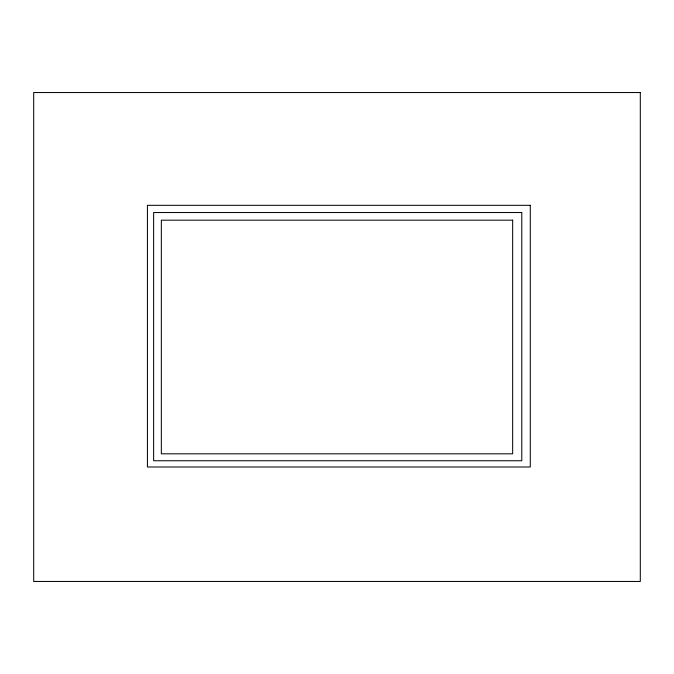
<?xml version="1.0" encoding="UTF-8"?>
<svg xmlns="http://www.w3.org/2000/svg" width="674" height="674" viewBox="0 0 674 674"><rect width="100%" height="100%" fill="white"/><g stroke="black" fill="none" stroke-linecap="round" stroke-linejoin="round"><path stroke-width="1.01" d="M640.3 92.54L33.7 92.54L33.7 581.46L640.3 581.46L640.3 92.54M530.286 205.317L147.421 205.317L147.421 466.998L530.286 466.998L530.286 205.317M521.777 212.537L153.638 212.537L153.638 460.755L521.777 460.755L521.777 212.537M512.661 220.179L161.339 220.179L161.339 453.821L512.661 453.821L512.661 220.179"/></g></svg>
